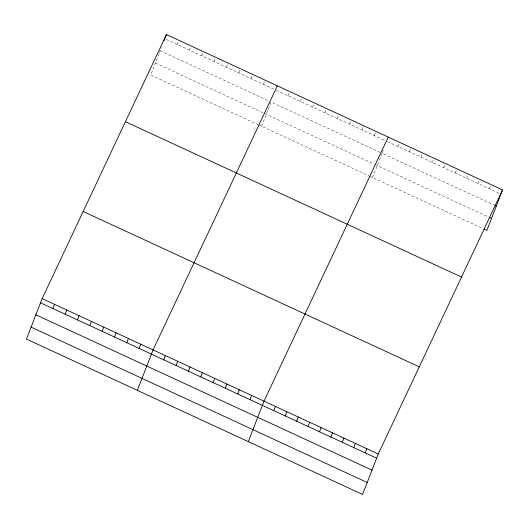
<?xml version="1.0" encoding="UTF-8"?>
<svg xmlns="http://www.w3.org/2000/svg" width="529" height="529" viewBox="0 0 529 529"><rect width="100%" height="100%" fill="white"/><g stroke="black" fill="none" stroke-linecap="round" stroke-linejoin="round"><path stroke-width="0.4" stroke-dasharray="2.65 1.98" d="M158.965 53.799L150.739 75.012L258.033 124.599M159.262 53.032L161.451 47.398M177.122 44.449L178.749 40.257M189.448 50.149L191.075 45.95M201.774 55.843L203.401 51.65M214.1 61.543L215.726 57.344M226.419 67.236L228.052 63.044M238.744 72.936L240.371 68.737M251.07 78.629L252.697 74.437M263.396 84.329L265.022 80.13M261.657 126.279L271.079 101.985L380.549 152.583M288.047 95.716L289.674 91.524M300.366 101.416L301.999 97.217M312.692 107.109L314.319 102.917M325.018 112.809L326.644 108.61M337.343 118.503L338.97 114.31M349.669 124.203L351.296 120.004M361.995 129.896L363.621 125.704M374.314 135.596L375.94 131.397M372.581 177.546L381.998 153.251L494.139 205.087M382.255 152.59L383.545 149.264M398.066 146.573L399.699 142.374M409.499 151.856L411.126 147.657M420.925 157.139L422.552 152.941M432.352 162.416L433.978 158.224M443.785 167.7L445.411 163.507M455.211 172.983L456.838 168.784M466.638 178.266L468.264 174.067M478.064 183.55L479.691 179.351M489.497 188.827L491.124 184.634M166.251 39.424L274.273 89.355M276.442 90.36L385.191 140.621M387.354 141.62L500.209 193.779M160.161 50.718L268.904 100.979M155.381 63.044L374.32 164.241M375.041 164.579L488.644 217.082M258.76 124.937L368.951 175.866M369.678 176.203L483.288 228.713"/><path stroke-width="0.79" d="M42.141 298.634L26.45 339.082L362.577 494.443L378.261 453.988L502.55 189.918L166.423 34.557L42.141 298.634L378.261 453.988M52.834 308.526L54.467 304.334M164.023 40.746L164.797 38.756M165.068 38.055L166.423 34.557M65.16 314.226L66.786 310.027M77.485 319.919L79.112 315.727M89.811 325.613L91.438 321.42M102.137 331.313L103.763 327.114M114.462 337.006L116.089 332.814M126.781 342.706L128.408 338.507M139.107 348.399L140.734 344.207M137.368 390.349L153.06 349.9L277.348 85.83M163.759 359.793L165.385 355.6M176.084 365.493L177.711 361.294M188.403 371.186L190.037 366.994M200.729 376.886L202.356 372.687M213.055 382.579L214.681 378.387M225.38 388.273L227.007 384.08M237.706 393.973L239.333 389.774M250.032 399.666L251.659 395.474M248.293 441.616L263.984 401.167L388.266 137.097M273.784 410.649L275.411 406.451M285.21 415.926L286.837 411.734M296.637 421.21L298.263 417.017M308.07 426.493L309.696 422.301M319.496 431.776L321.123 427.577M330.923 437.06L332.549 432.861M342.349 442.337L343.976 438.144M353.782 447.62L355.409 443.428M365.208 452.903L366.835 448.711M502.55 189.918L486.859 230.366L484.002 229.044M494.853 205.417L496.281 206.072M489.358 217.412L491.501 218.404M125.413 121.703L461.533 277.057M83.152 211.488L419.279 366.848M40.515 302.833L376.635 458.187M35.873 314.795L371.993 470.149M31.092 327.12L367.212 482.474"/></g></svg>
